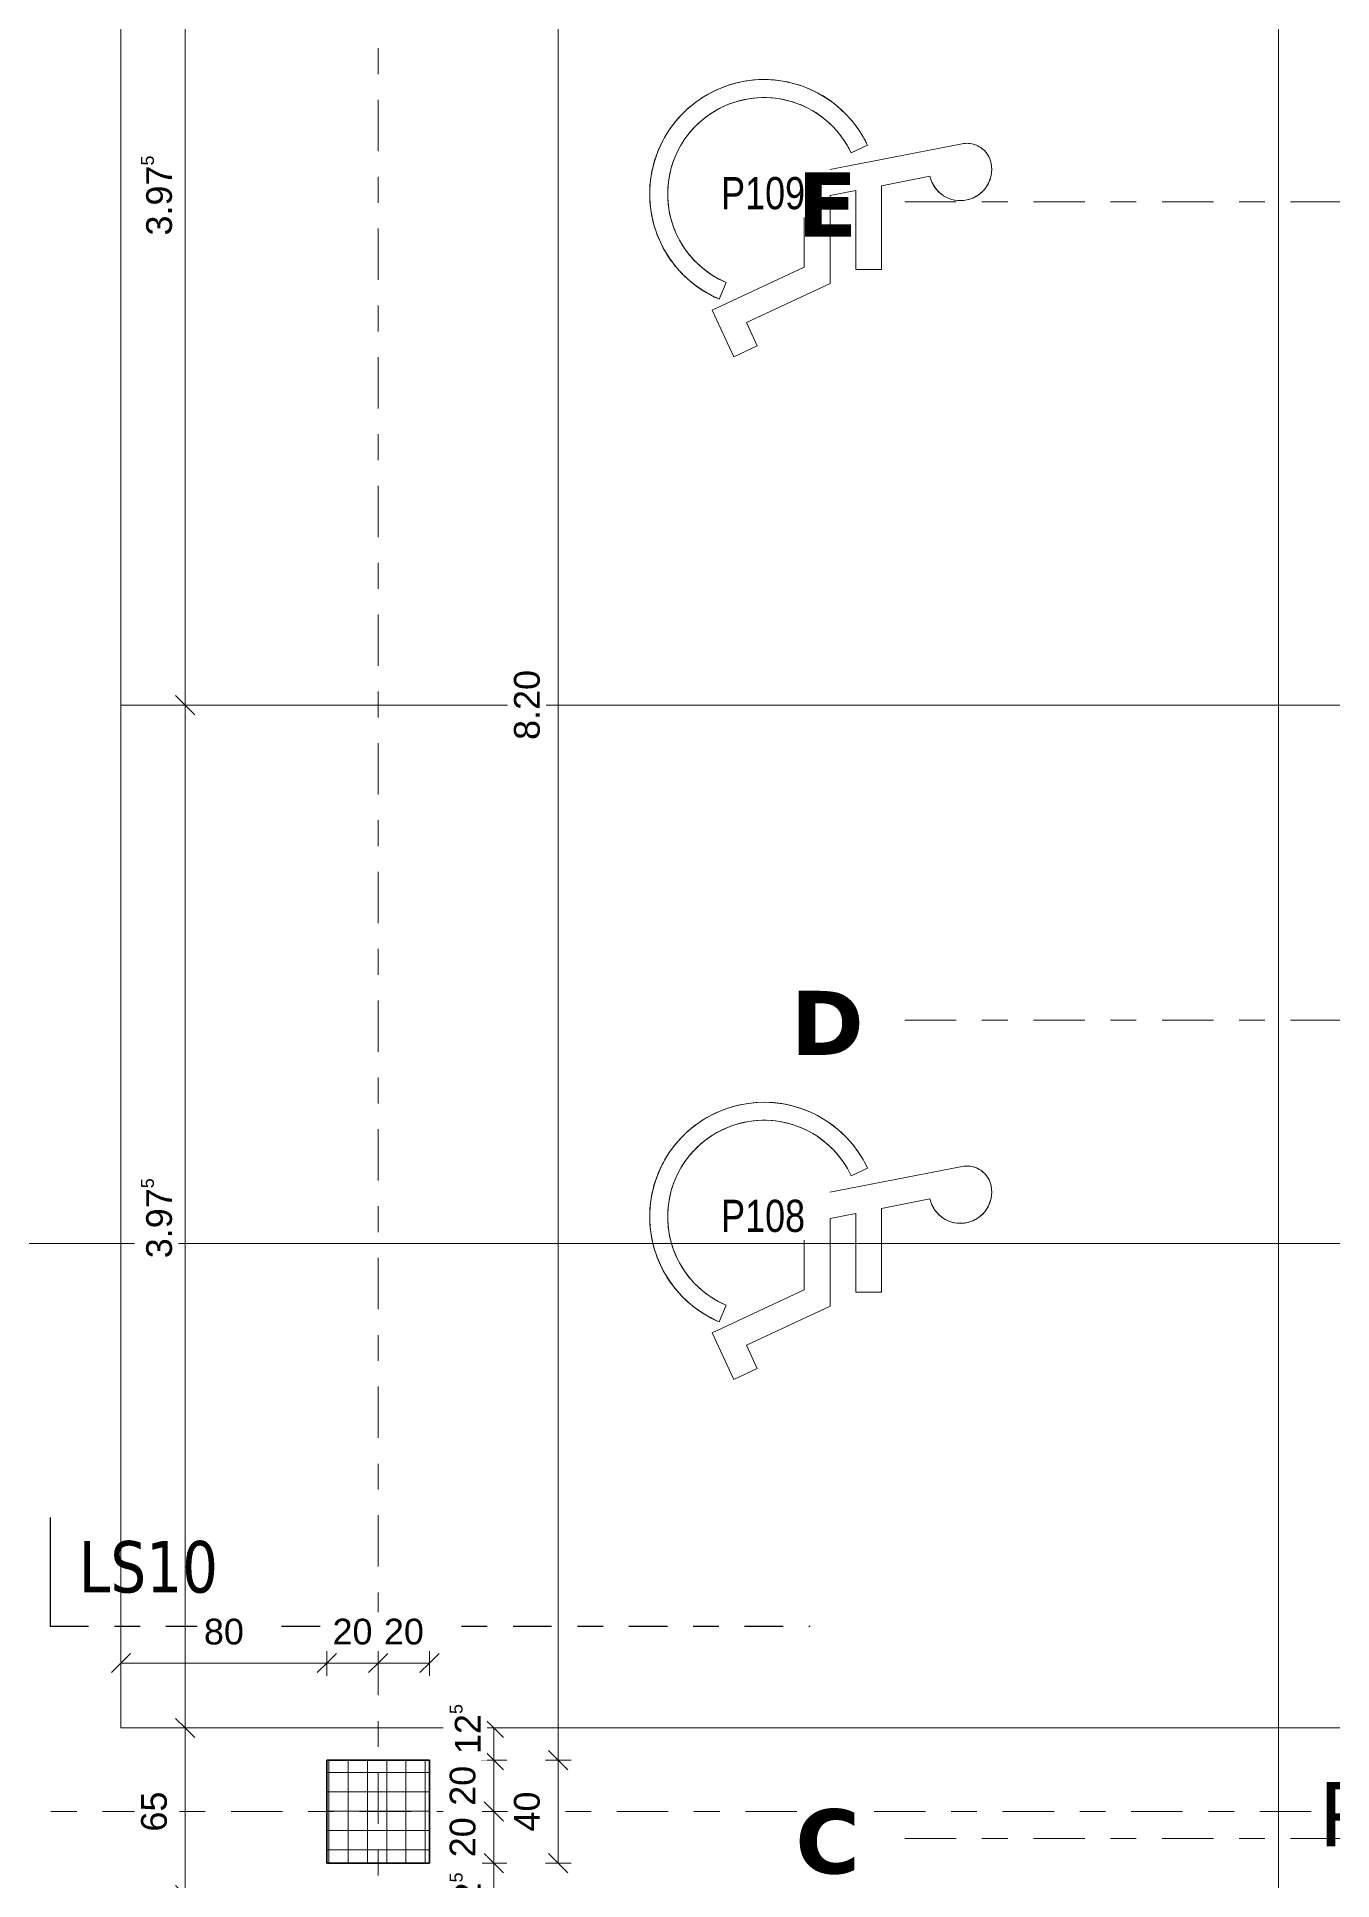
# Model space of a CAD drawing. Header units: metres. Extents: x -85.4 to -16.9, y -4 to 38.1.
# Drawn here: x -38.04 to -33, y 3.71 to 10.87 of the extents above; entities that cross this region are included whole.
import ezdxf

# ---------------------------------------------------------------- set-up
doc = ezdxf.new("R2010")
doc.units = ezdxf.units.M
for name, pattern in [('_Rasterlinie_', [0.375, 0.2, -0.05, 0.075, -0.05]), ('_Schnittlinie_', [0.3, 0.15, -0.05, 0.05, -0.05]), ('Strichpunkt - Weit', [0.5, 0.2, -0.15, 0, -0.15])]:
    doc.linetypes.add(name, pattern=pattern)
for name, color, linetype, lineweight in [('A-____-____-DIMS', 7, 'Continuous', 5), ('A-____-____-DIMS-50', 7, 'Continuous', 5), ('A-FLOR-____-OTLN', 7, 'Continuous', 9), ('C-PRKG-____-IDEN', 7, 'Continuous', 5), ('C-PRKG-____-OTLN', 7, 'Continuous', 9), ('S-COLS-____-MCUT', 7, 'Continuous', 35), ('S-COLS-____-OTLN', 7, 'Continuous', 9), ('S-GRID-____-OTLN', 7, 'Continuous', 5)]:
    doc.layers.add(name, color=color, linetype=linetype, lineweight=lineweight)
doc.layers.add('G-____-____-SYMB', color=7, linetype='Strichpunkt - Weit', lineweight=5, true_color=0x008080)
doc.layers.add('S-GRID-____-IDEN', color=7, linetype='Continuous', lineweight=9, true_color=0x5555aa)
doc.styles.add('Arial_2', font='arial.ttf', dxfattribs={"height": 0.1})
doc.styles.add('Arial_3', font='arial.ttf', dxfattribs={"width": 0.8, "height": 0.125})
doc.styles.add('Verdana', font='verdana.ttf', dxfattribs={"width": 0.8, "height": 0.2})
doc.styles.add('Verdana_B', font='verdana.ttf', dxfattribs={"height": 0.25})
doc.dimstyles.new('SUB_Rohbau_fein', dxfattribs={"dimscale": 0.3048, "dimtxt": 0.102026, "dimasz": 0.246063, "dimexe": 0.164042, "dimexo": 0.0625, "dimgap": 0.123031, "dimtad": 1, "dimrnd": 0.005, "dimzin": 0, "dimdsep": 46, "dimtxsty": 'Arial_2', "dimblk1": 'OBLIQUE', "dimblk2": 'OBLIQUE', "dimsah": 1, "dimcen": 0.09, "dimazin": 0, "dimtfac": 1, "dimtdec": 4, "dimtix": 1, "dimtmove": 0, "dimatfit": 3, "dimfxl": 0.164042, "dimfxlon": 1, "dimtvp": 1, "dimtfill": 1, "dimtolj": 1, "dimtzin": 0, "dimarcsym": 2})
doc.dimstyles.new('SUB_Rohbau_fein_2', dxfattribs={"dimscale": 0.3048, "dimtxt": 0.102026, "dimasz": 0.246063, "dimexe": 0.164042, "dimexo": 0.0625, "dimgap": 0.123031, "dimtad": 1, "dimdec": 1, "dimlfac": 100, "dimrnd": 0.5, "dimdsep": 46, "dimtxsty": 'Arial_2', "dimblk1": 'OBLIQUE', "dimblk2": 'OBLIQUE', "dimsah": 1, "dimcen": 0.09, "dimazin": 0, "dimtfac": 1, "dimtdec": 4, "dimtix": 1, "dimtmove": 0, "dimatfit": 3, "dimfxl": 0.164042, "dimfxlon": 1, "dimtvp": 1, "dimtfill": 1, "dimtolj": 1, "dimtzin": 0, "dimarcsym": 2})
doc.dimstyles.new('SUB_Rohbau_fein_3', dxfattribs={"dimscale": 0.3048, "dimtxt": 0.102026, "dimasz": 0.246063, "dimexe": 0.164042, "dimexo": 0.0625, "dimgap": 0.123031, "dimtad": 1, "dimdec": 1, "dimlfac": 100, "dimrnd": 0.5, "dimdsep": 46, "dimtxsty": 'Arial_2', "dimblk1": 'OBLIQUE', "dimblk2": 'OBLIQUE', "dimsah": 1, "dimcen": 0.09, "dimazin": 0, "dimtfac": 1, "dimtdec": 4, "dimtix": 1, "dimtmove": 2, "dimatfit": 3, "dimfxl": 0.164042, "dimfxlon": 1, "dimtvp": 1, "dimtfill": 1, "dimtolj": 1, "dimtzin": 0, "dimarcsym": 2})

# ---------------------------------------------------------------- blocks, each defined once
blk = doc.blocks.new('PP_Parkplatz - 3975 x 5000-21080458--01_UG_OK_FFB_AF_lo')
at = {"layer": 'C-PRKG-____-OTLN', "color": 253, "true_color": 0x999999}
for p, q in [((-32.708, 12.2498), (-37.708, 12.2498)), ((-37.708, 12.2498), (-37.708, 8.2756)), ((-37.708, 12.2497), (-37.708, 12.2498)), ((-37.708, 8.2756), (-37.708, 12.2497)), ((-32.708, 12.2497), (-37.708, 12.2497)), ((-37.708, 8.2756), (-37.708, 12.2497)), ((-37.708, 12.2497), (-32.708, 12.2497)), ((-32.708, 8.2756), (-32.708, 12.2497)), ((-32.708, 12.2497), (-32.708, 8.2756)), ((-34.4377, 10.4575), (-35.0512, 10.3383)), ((-35.0512, 10.3383), (-34.4377, 10.4575)), ((-34.869, 10.4218), (-34.8056, 10.4516)), ((-34.8056, 10.4515), (-34.869, 10.4218)), ((-34.869, 10.4218), (-34.869, 10.4218)), ((-34.8056, 10.4515), (-34.8056, 10.4516)), ((-35.0512, 10.3383), (-35.0512, 9.9784)), ((-35.0512, 9.9784), (-35.0512, 10.3383)), ((-35.0512, 10.3383), (-35.0512, 10.3383)), ((-34.7512, 10.2947), (-34.5627, 10.3314)), ((-34.5627, 10.3313), (-34.7512, 10.2947)), ((-34.5627, 10.3313), (-34.5627, 10.3314)), ((-34.3226, 10.3582), (-34.3226, 10.3582)), ((-35.6525, 10.2627), (-35.6525, 10.2627)), ((-34.9512, 10.2559), (-34.8512, 10.2753)), ((-34.8512, 10.2753), (-34.9512, 10.2559)), ((-34.9512, 9.9147), (-34.9512, 10.2559)), ((-34.9512, 10.2559), (-34.9512, 9.9147)), ((-34.9512, 10.2559), (-34.9512, 10.2559)), ((-34.8512, 10.2753), (-34.8512, 9.9687)), ((-34.8512, 9.9687), (-34.8512, 10.2753)), ((-34.8512, 10.2753), (-34.8512, 10.2753)), ((-34.7512, 9.9687), (-34.7512, 10.2947)), ((-34.7512, 10.2947), (-34.7512, 9.9687)), ((-34.7512, 10.2947), (-34.7512, 10.2947)), ((-35.0512, 9.9784), (-35.4092, 9.8115)), ((-35.4092, 9.8114), (-35.0512, 9.9783)), ((-35.0512, 9.9784), (-35.0512, 9.9783)), ((-34.8512, 9.9687), (-34.7512, 9.9687)), ((-34.7512, 9.9687), (-34.8512, 9.9687)), ((-34.8512, 9.9687), (-34.8512, 9.9687)), ((-34.7512, 9.9687), (-34.7512, 9.9687)), ((-35.3828, 9.854), (-35.3553, 9.9184)), ((-35.3553, 9.9184), (-35.3828, 9.854)), ((-35.3553, 9.9184), (-35.3553, 9.9184)), ((-35.2763, 9.7631), (-34.9512, 9.9147)), ((-34.9512, 9.9146), (-35.2763, 9.7631)), ((-34.9512, 9.9146), (-34.9512, 9.9147)), ((-35.3828, 9.854), (-35.3828, 9.854)), ((-35.4092, 9.8115), (-35.3247, 9.6302)), ((-35.4092, 9.8114), (-35.4092, 9.8115)), ((-35.3247, 9.6302), (-35.4092, 9.8114)), ((-35.234, 9.6725), (-35.2763, 9.7631)), ((-35.2763, 9.7631), (-35.234, 9.6725)), ((-35.2763, 9.7631), (-35.2763, 9.7631)), ((-35.3247, 9.6302), (-35.234, 9.6725)), ((-35.234, 9.6725), (-35.3247, 9.6302)), ((-35.234, 9.6725), (-35.234, 9.6725)), ((-35.3247, 9.6302), (-35.3247, 9.6302)), ((-32.708, 8.2756), (-37.708, 8.2756)), ((-37.708, 8.2756), (-32.708, 8.2756)), ((-32.708, 8.2756), (-37.708, 8.2756)), ((-37.708, 8.2756), (-37.708, 8.2756))]:
    blk.add_line(p, q, dxfattribs=at)
for centre, major_axis, start_param, end_param in [((-35.208, 10.2627), (0.4445, 0), 0.438952, 4.308344), ((-35.208, 10.2627), (0.4445, 0), 1.953062, 2.289531), ((-35.208, 10.2627), (0.4445, 0), 1.616593, 1.953062), ((-35.208, 10.2627), (0.4445, 0), 1.448358, 1.616593), ((-35.208, 10.2627), (0.4445, 0), 0.775421, 1.448358), ((-35.208, 10.2627), (0.3745, 0), 0.438952, 4.308344), ((-35.208, 10.2627), (0.3745, 0), 1.913006, 2.465701), ((-35.208, 10.2627), (0.3745, 0), 1.544492, 1.913006), ((-35.208, 10.2627), (0.3745, 0), 0.807465, 1.544492), ((-35.208, 10.2627), (0.4445, 0), 2.457765, 2.625944), ((-35.208, 10.2627), (0.4445, 0), 2.289531, 2.457702), ((-35.208, 10.2627), (0.3745, 0), 0.62328, 0.807465), ((-35.208, 10.2627), (0.4445, 0), 0.607246, 0.775421), ((-35.208, 10.2627), (0.4445, 0), 2.625999, 2.794184), ((-35.208, 10.2627), (0.3745, 0), 2.465776, 2.649968), ((-35.208, 10.2627), (0.3745, 0), 0.439015, 0.623209), ((-35.208, 10.2627), (0.4445, 0), 0.439005, 0.607186), ((-34.4193, 10.3631), (0.0962, 0), 0.191986, 1.762783), ((-34.4193, 10.3631), (0.0962, 0), 1.500983, 1.762783), ((-34.4193, 10.3631), (0.0962, 0), 0.977384, 1.500983), ((-35.208, 10.2627), (0.4445, 0), 2.794234, 2.962421), ((-35.208, 10.2627), (0.3745, 0), 2.650033, 2.834231), ((-34.4193, 10.3631), (0.0962, 0), 0.715585, 0.977384), ((-34.4193, 10.3631), (0.0962, 0), 0.454039, 0.715585), ((-34.4193, 10.3631), (0.0962, 0), 0.192209, 0.453786), ((-35.208, 10.2627), (0.4445, 0), 2.962468, 3.130657), ((-35.208, 10.2627), (0.3745, 0), 2.83429, 3.018491), ((-34.4442, 10.3582), (0.1216, 0), 3.36464, 6.475172), ((-34.4442, 10.3582), (0.1216, 0), 3.36464, 3.623673), ((-34.4442, 10.3582), (0.1216, 0), 5.697725, 5.95675), ((-34.4442, 10.3582), (0.1216, 0), 5.95692, 6.215961), ((-34.4442, 10.3582), (0.1216, 0), 6.215961, 6.475172), ((-35.208, 10.2627), (0.4445, 0), 3.130703, 3.298937), ((-35.208, 10.2627), (0.3745, 0), 3.018546, 3.141593), ((-35.208, 10.2627), (0.3745, 0), 3.141593, 3.202749), ((-34.4442, 10.3582), (0.1216, 0), 3.623851, 3.882858), ((-34.4442, 10.3582), (0.1216, 0), 3.883062, 4.142273), ((-34.4442, 10.3582), (0.1216, 0), 4.142273, 4.919906), ((-34.4442, 10.3582), (0.1216, 0), 4.919906, 5.438328), ((-34.4442, 10.3582), (0.1216, 0), 5.438549, 5.697539), ((-35.208, 10.2627), (0.4445, 0), 3.298937, 3.467125), ((-35.208, 10.2627), (0.3745, 0), 3.202803, 3.387005), ((-35.208, 10.2627), (0.3745, 0), 3.38706, 3.571259), ((-35.208, 10.2627), (0.4445, 0), 3.467172, 3.635356), ((-35.208, 10.2627), (0.3745, 0), 3.571317, 3.755511), ((-35.208, 10.2627), (0.4445, 0), 3.635406, 3.803586), ((-35.208, 10.2627), (0.3745, 0), 3.755573, 3.939759), ((-35.208, 10.2627), (0.4445, 0), 3.80364, 3.971813), ((-35.208, 10.2627), (0.3745, 0), 3.93983, 4.308344), ((-35.208, 10.2627), (0.4445, 0), 3.971875, 4.308344)]:
    blk.add_ellipse(centre, major_axis=major_axis, ratio=0.999794, start_param=start_param, end_param=end_param, dxfattribs=at)
blk = doc.blocks.new('PP_Parkplatz - 3975 x 5000-V23--01_UG_OK_FFB_AF_lo')
at = {"layer": 'C-PRKG-____-OTLN', "color": 253, "true_color": 0x999999}
for p, q in [((-37.708, 6.1841), (-37.708, 8.2756)), ((-32.708, 8.2756), (-37.708, 8.2756)), ((-32.708, 8.2756), (-37.708, 8.2756)), ((-37.708, 8.2756), (-37.708, 4.3014)), ((-37.708, 6.1841), (-37.708, 8.2756)), ((-37.708, 8.2756), (-32.708, 8.2756)), ((-37.708, 8.2756), (-37.708, 8.2756)), ((-32.708, 6.1841), (-32.708, 8.2756)), ((-32.708, 8.2756), (-32.708, 6.1841)), ((-34.4377, 6.4833), (-35.0512, 6.3641)), ((-35.0512, 6.3641), (-34.4377, 6.4833)), ((-34.869, 6.4476), (-34.8056, 6.4774)), ((-34.8056, 6.4774), (-34.869, 6.4476)), ((-34.869, 6.4476), (-34.869, 6.4476)), ((-34.8056, 6.4774), (-34.8056, 6.4774)), ((-34.3226, 6.384), (-34.3226, 6.3841)), ((-35.0512, 6.3641), (-35.0512, 6.0042)), ((-35.0512, 6.1841), (-35.0512, 6.3641)), ((-35.0512, 6.3641), (-35.0512, 6.3641)), ((-34.7512, 6.3206), (-34.5627, 6.3572)), ((-34.5627, 6.3572), (-34.7512, 6.3205)), ((-34.7512, 5.9945), (-34.7512, 6.3206)), ((-34.7512, 6.3205), (-34.7512, 6.3206)), ((-34.7512, 6.3205), (-34.7512, 6.1841)), ((-34.5627, 6.3572), (-34.5627, 6.3572)), ((-35.6525, 6.2885), (-35.6525, 6.2885)), ((-34.9512, 6.2817), (-34.8512, 6.3011)), ((-34.8512, 6.3011), (-34.9512, 6.2817)), ((-34.9512, 5.9405), (-34.9512, 6.2817)), ((-34.9512, 6.2817), (-34.9512, 6.1841)), ((-34.9512, 6.2817), (-34.9512, 6.2817)), ((-34.8512, 6.3011), (-34.8512, 5.9945)), ((-34.8512, 6.1841), (-34.8512, 6.3011)), ((-34.8512, 6.3011), (-34.8512, 6.3011)), ((-37.708, 4.3014), (-37.708, 6.1832)), ((-37.708, 4.3014), (-37.708, 6.1832)), ((-35.0512, 6.0042), (-35.0512, 6.1832)), ((-34.9512, 6.1832), (-34.9512, 5.9405)), ((-34.8512, 5.9945), (-34.8512, 6.1832)), ((-34.7512, 6.1832), (-34.7512, 5.9945)), ((-32.708, 4.3014), (-32.708, 6.1832)), ((-32.708, 6.1832), (-32.708, 4.3014)), ((-35.0512, 6.0042), (-35.4092, 5.8373)), ((-35.4092, 5.8373), (-35.0512, 6.0042)), ((-35.0512, 6.0042), (-35.0512, 6.0042)), ((-34.8512, 5.9945), (-34.7512, 5.9945)), ((-34.7512, 5.9945), (-34.8512, 5.9945)), ((-34.8512, 5.9945), (-34.8512, 5.9945)), ((-34.7512, 5.9945), (-34.7512, 5.9945)), ((-35.3828, 5.8798), (-35.3553, 5.9442)), ((-35.3553, 5.9442), (-35.3828, 5.8798)), ((-35.3828, 5.8798), (-35.3828, 5.8798)), ((-35.3553, 5.9442), (-35.3553, 5.9442)), ((-35.2763, 5.7889), (-34.9512, 5.9405)), ((-34.9512, 5.9405), (-35.2763, 5.7889)), ((-34.9512, 5.9405), (-34.9512, 5.9405)), ((-35.4092, 5.8373), (-35.3247, 5.6561)), ((-35.3247, 5.6561), (-35.4092, 5.8373)), ((-35.4092, 5.8373), (-35.4092, 5.8373)), ((-35.234, 5.6983), (-35.2763, 5.7889)), ((-35.2763, 5.7889), (-35.234, 5.6983)), ((-35.2763, 5.7889), (-35.2763, 5.7889)), ((-35.3247, 5.6561), (-35.234, 5.6983)), ((-35.234, 5.6983), (-35.3247, 5.656)), ((-35.234, 5.6983), (-35.234, 5.6983)), ((-35.3247, 5.656), (-35.3247, 5.6561)), ((-32.708, 4.3014), (-37.708, 4.3014)), ((-37.708, 4.3014), (-32.708, 4.3014)), ((-32.708, 4.3014), (-37.708, 4.3014)), ((-37.708, 4.3014), (-37.708, 4.3014))]:
    blk.add_line(p, q, dxfattribs=at)
for centre, major_axis, start_param, end_param in [((-35.208, 6.2885), (0.4445, 0), 0.438952, 4.308344), ((-35.208, 6.2885), (0.4445, 0), 0.607246, 1.784827), ((-35.208, 6.2885), (0.3745, 0), 0.438952, 4.308344), ((-35.208, 6.2885), (0.4445, 0), 1.784827, 2.289531), ((-35.208, 6.2885), (0.3745, 0), 0.991722, 1.728749), ((-35.208, 6.2885), (0.4445, 0), 2.289531, 2.457702), ((-35.208, 6.2885), (0.3745, 0), 2.097263, 2.281519), ((-35.208, 6.2885), (0.3745, 0), 1.728749, 2.097263), ((-35.208, 6.2885), (0.3745, 0), 0.62328, 0.991722), ((-35.208, 6.2885), (0.4445, 0), 2.457765, 2.625944), ((-35.208, 6.2885), (0.3745, 0), 2.465776, 2.649968), ((-35.208, 6.2885), (0.3745, 0), 2.281519, 2.465701), ((-35.208, 6.2885), (0.4445, 0), 0.439005, 0.607186), ((-35.208, 6.2885), (0.4445, 0), 2.625999, 2.794184), ((-35.208, 6.2885), (0.3745, 0), 2.650033, 2.834231), ((-35.208, 6.2885), (0.3745, 0), 0.439015, 0.623209), ((-34.4193, 6.3889), (0.0962, 0), 0.191986, 1.762783), ((-34.4193, 6.3889), (0.0962, 0), 1.500983, 1.762783), ((-34.4193, 6.3889), (0.0962, 0), 0.977384, 1.500983), ((-34.4193, 6.3889), (0.0962, 0), 0.454039, 0.977384), ((-35.208, 6.2885), (0.4445, 0), 2.794234, 2.962421), ((-35.208, 6.2885), (0.3745, 0), 2.83429, 3.018491), ((-34.4442, 6.3841), (0.1216, 0), 3.36464, 6.475172), ((-34.4193, 6.3889), (0.0962, 0), 0.192209, 0.453786), ((-34.4442, 6.384), (0.1216, 0), 5.95692, 6.215961), ((-34.4442, 6.384), (0.1216, 0), 6.215961, 6.475172), ((-35.208, 6.2885), (0.4445, 0), 2.962468, 3.130657), ((-35.208, 6.2885), (0.3745, 0), 3.018546, 3.141593), ((-34.4442, 6.384), (0.1216, 0), 3.36464, 3.623673), ((-34.4442, 6.384), (0.1216, 0), 3.623851, 3.882858), ((-34.4442, 6.384), (0.1216, 0), 5.438549, 5.697539), ((-34.4442, 6.384), (0.1216, 0), 5.697725, 5.95675), ((-35.208, 6.2885), (0.4445, 0), 3.130703, 3.298937), ((-35.208, 6.2885), (0.3745, 0), 3.141593, 3.202749), ((-35.208, 6.2885), (0.3745, 0), 3.202803, 3.387005), ((-34.4442, 6.384), (0.1216, 0), 3.883062, 4.401484), ((-34.4442, 6.384), (0.1216, 0), 4.401484, 4.919906), ((-34.4442, 6.384), (0.1216, 0), 4.919906, 5.179117), ((-34.4442, 6.384), (0.1216, 0), 5.179117, 5.438328), ((-35.208, 6.2885), (0.4445, 0), 3.298937, 3.379614), ((-35.208, 6.2885), (0.4445, 0), 3.381657, 3.467125), ((-35.208, 6.2885), (0.3745, 0), 3.38706, 3.425099), ((-35.208, 6.2885), (0.3745, 0), 3.427595, 3.571259), ((-35.208, 6.2885), (0.4445, 0), 3.467172, 3.635356), ((-35.208, 6.2885), (0.3745, 0), 3.571317, 3.755511), ((-35.208, 6.2885), (0.4445, 0), 3.635406, 3.803586), ((-35.208, 6.2885), (0.3745, 0), 3.755573, 3.939759), ((-35.208, 6.2885), (0.3745, 0), 3.93983, 4.124087), ((-35.208, 6.2885), (0.4445, 0), 3.80364, 3.971813), ((-35.208, 6.2885), (0.4445, 0), 3.971875, 4.308344), ((-35.208, 6.2885), (0.3745, 0), 4.124087, 4.308344)]:
    blk.add_ellipse(centre, major_axis=major_axis, ratio=0.999794, start_param=start_param, end_param=end_param, dxfattribs=at)
blk = doc.blocks.new('DIMBLOCK162--01_UG_OK_FFB_AF_lo')
at = {"layer": 'A-____-____-DIMS-50'}
for p, q in [((-33.2073, 29.8016), (-33.2573, 29.8016)), ((-33.2073, 29.8016), (-33.2448, 29.8391)), ((-33.2073, -2.3534), (-33.2073, 29.8016)), ((-33.2073, 29.8016), (-33.1698, 29.7641)), ((-33.2073, 29.8016), (-33.1573, 29.8016)), ((-33.2073, -2.3534), (-33.2573, -2.3534)), ((-33.2073, -2.3534), (-33.2448, -2.3159)), ((-33.2073, -2.3534), (-33.1698, -2.3909)), ((-33.2073, -2.3534), (-33.1573, -2.3534))]:
    blk.add_line(p, q, dxfattribs=at)
at = {"layer": 'A-____-____-DIMS-50', "color": 0, "insert": (-33.3793, 13.5236), "char_height": 0.1, "width": 0.481134, "attachment_point": 1, "rotation": 90, "line_spacing_factor": 0.941778, "style": 'Arial_2', "bg_fill": 3, "box_fill_scale": 1.25, "bg_fill_color": 256, "bg_fill_true_color": 13158600, "bg_fill_transparency": 0}
blk.add_mtext('32.15\\A2\\H0.5x;\\S5^  ;\\H2x;', dxfattribs=at)
blk = doc.blocks.new('_Oblique')
at = {"color": 0, "linetype": 'ByBlock', "lineweight": -2}
blk.add_line((-0.5, -0.5), (0.5, 0.5), dxfattribs=at)
blk = doc.blocks.new('DIMBLOCK258--01_UG_OK_FFB_AF_lo')
at = {"layer": 'A-____-____-DIMS-50'}
for p, q in [((-36.008, 4.1766), (-36.058, 4.1766)), ((-36.008, 4.1766), (-36.0455, 4.2141)), ((-36.008, 3.7766), (-36.008, 4.1766)), ((-36.008, 4.1766), (-35.9705, 4.1391)), ((-36.008, 4.1766), (-35.958, 4.1766)), ((-36.008, 3.7766), (-36.0455, 3.8141)), ((-36.008, 3.7766), (-36.058, 3.7766)), ((-36.008, 3.7766), (-35.9705, 3.7391)), ((-36.008, 3.7766), (-35.958, 3.7766))]:
    blk.add_line(p, q, dxfattribs=at)
at = {"layer": 'A-____-____-DIMS-50', "color": 0, "insert": (-36.18, 3.899), "char_height": 0.1, "width": 0.186088, "attachment_point": 1, "rotation": 90, "line_spacing_factor": 0.941778, "style": 'Arial_2', "bg_fill": 3, "box_fill_scale": 1.25, "bg_fill_color": 256, "bg_fill_true_color": 13158600, "bg_fill_transparency": 0}
blk.add_mtext('40', dxfattribs=at)
blk = doc.blocks.new('DIMBLOCK259--01_UG_OK_FFB_AF_lo')
at = {"layer": 'A-____-____-DIMS-50'}
for p, q in [((-36.008, 12.3766), (-36.0455, 12.4141)), ((-36.008, 12.3766), (-36.058, 12.3766)), ((-36.008, 4.1766), (-36.008, 12.3766)), ((-36.008, 12.3766), (-35.9705, 12.3391)), ((-36.008, 12.3766), (-35.958, 12.3766)), ((-36.008, 4.1766), (-36.058, 4.1766)), ((-36.008, 4.1766), (-36.0455, 4.2141)), ((-36.008, 4.1766), (-35.9705, 4.1391)), ((-36.008, 4.1766), (-35.958, 4.1766))]:
    blk.add_line(p, q, dxfattribs=at)
at = {"layer": 'A-____-____-DIMS-50', "color": 0, "insert": (-36.18, 8.1409), "char_height": 0.1, "width": 0.325653, "attachment_point": 1, "rotation": 90, "line_spacing_factor": 0.941778, "style": 'Arial_2', "bg_fill": 3, "box_fill_scale": 1.25, "bg_fill_color": 256, "bg_fill_true_color": 13158600, "bg_fill_transparency": 0}
blk.add_mtext('8.20', dxfattribs=at)
blk = doc.blocks.new('DIMBLOCK333--01_UG_OK_FFB_AF_lo')
at = {"layer": 'A-____-____-DIMS-50'}
for p, q in [((-37.458, 12.2497), (-37.508, 12.2497)), ((-37.458, 12.2497), (-37.4955, 12.2872)), ((-37.458, 12.2497), (-37.458, 8.2756)), ((-37.458, 12.2497), (-37.4205, 12.2122)), ((-37.458, 12.2497), (-37.408, 12.2497)), ((-37.458, 8.2756), (-37.4955, 8.3131)), ((-37.458, 8.2756), (-37.508, 8.2756)), ((-37.458, 8.2756), (-37.4205, 8.2381)), ((-37.458, 8.2756), (-37.408, 8.2756))]:
    blk.add_line(p, q, dxfattribs=at)
at = {"layer": 'A-____-____-DIMS-50', "color": 0, "insert": (-37.63, 10.101), "char_height": 0.1, "width": 0.388091, "attachment_point": 1, "rotation": 90, "line_spacing_factor": 0.941778, "style": 'Arial_2', "bg_fill": 3, "box_fill_scale": 1.25, "bg_fill_color": 256, "bg_fill_true_color": 13158600, "bg_fill_transparency": 0}
blk.add_mtext('3.97\\A2\\H0.5x;\\S5^  ;\\H2x;', dxfattribs=at)
blk = doc.blocks.new('DIMBLOCK334--01_UG_OK_FFB_AF_lo')
at = {"layer": 'A-____-____-DIMS-50'}
for p, q in [((-37.458, 8.2756), (-37.4955, 8.3131)), ((-37.458, 8.2756), (-37.508, 8.2756)), ((-37.458, 8.2756), (-37.458, 4.3014)), ((-37.458, 8.2756), (-37.4205, 8.2381)), ((-37.458, 8.2756), (-37.408, 8.2756)), ((-37.458, 4.3014), (-37.508, 4.3014)), ((-37.458, 4.3014), (-37.4955, 4.3389)), ((-37.458, 4.3014), (-37.4205, 4.2639)), ((-37.458, 4.3014), (-37.408, 4.3014))]:
    blk.add_line(p, q, dxfattribs=at)
at = {"layer": 'A-____-____-DIMS-50', "color": 0, "insert": (-37.63, 6.1268), "char_height": 0.1, "width": 0.388091, "attachment_point": 1, "rotation": 90, "line_spacing_factor": 0.941778, "style": 'Arial_2', "bg_fill": 3, "box_fill_scale": 1.25, "bg_fill_color": 256, "bg_fill_true_color": 13158600, "bg_fill_transparency": 0}
blk.add_mtext('3.97\\A2\\H0.5x;\\S5^  ;\\H2x;', dxfattribs=at)
blk = doc.blocks.new('DIMBLOCK335--01_UG_OK_FFB_AF_lo')
at = {"layer": 'A-____-____-DIMS-50'}
for p, q in [((-37.458, 4.3014), (-37.508, 4.3014)), ((-37.458, 4.3014), (-37.4955, 4.3389)), ((-37.458, 4.3014), (-37.458, 3.6516)), ((-37.458, 4.3014), (-37.4205, 4.2639)), ((-37.458, 4.3014), (-37.408, 4.3014)), ((-37.458, 3.6516), (-37.4955, 3.6891)), ((-37.458, 3.6516), (-37.508, 3.6516)), ((-37.458, 3.6516), (-37.4205, 3.6141)), ((-37.458, 3.6516), (-37.408, 3.6516))]:
    blk.add_line(p, q, dxfattribs=at)
at = {"layer": 'A-____-____-DIMS-50', "color": 0, "insert": (-37.63, 3.8989), "char_height": 0.1, "width": 0.186088, "attachment_point": 1, "rotation": 90, "line_spacing_factor": 0.941778, "style": 'Arial_2', "bg_fill": 3, "box_fill_scale": 1.25, "bg_fill_color": 256, "bg_fill_true_color": 13158600, "bg_fill_transparency": 0}
blk.add_mtext('65', dxfattribs=at)
blk = doc.blocks.new('Schnitt - Name _Anfang-23756349--01_UG_OK_FFB_AF_lo')
at = {"layer": 'G-____-____-SYMB', "color": 1, "linetype": 'Continuous', "lineweight": 30, "true_color": 0xff0000}
blk.add_line((0, 0.00843), (0, 0), dxfattribs=at)
blk = doc.blocks.new('DIMBLOCK528--01_UG_OK_FFB_AF_lo')
at = {"layer": 'A-____-____-DIMS-50'}
for p, q in [((-37.708, 4.5539), (-37.708, 4.6039)), ((-37.708, 4.5539), (-37.6705, 4.5914)), ((-36.908, 4.5539), (-36.908, 4.6039)), ((-36.908, 4.5539), (-36.8705, 4.5914)), ((-37.708, 4.5539), (-37.7455, 4.5164)), ((-37.708, 4.5539), (-36.908, 4.5539)), ((-37.708, 4.5539), (-37.708, 4.5039)), ((-36.908, 4.5539), (-36.9455, 4.5164)), ((-36.908, 4.5539), (-36.908, 4.5039))]:
    blk.add_line(p, q, dxfattribs=at)
at = {"layer": 'A-____-____-DIMS-50', "color": 0, "insert": (-37.3856, 4.726), "char_height": 0.1, "width": 0.186088, "attachment_point": 1, "line_spacing_factor": 0.941778, "style": 'Arial_2', "bg_fill": 3, "box_fill_scale": 1.25, "bg_fill_color": 256, "bg_fill_true_color": 13158600, "bg_fill_transparency": 0}
blk.add_mtext('80', dxfattribs=at)
blk = doc.blocks.new('DIMBLOCK529--01_UG_OK_FFB_AF_lo')
at = {"layer": 'A-____-____-DIMS-50'}
for p, q in [((-36.908, 4.5539), (-36.908, 4.6039)), ((-36.908, 4.5539), (-36.8705, 4.5914)), ((-36.708, 4.5539), (-36.708, 4.6039)), ((-36.708, 4.5539), (-36.6705, 4.5914)), ((-36.908, 4.5539), (-36.9455, 4.5164)), ((-36.908, 4.5539), (-36.708, 4.5539)), ((-36.908, 4.5539), (-36.908, 4.5039)), ((-36.708, 4.5539), (-36.7455, 4.5164)), ((-36.708, 4.5539), (-36.708, 4.5039))]:
    blk.add_line(p, q, dxfattribs=at)
at = {"layer": 'A-____-____-DIMS-50', "color": 0, "insert": (-36.8856, 4.726), "char_height": 0.1, "width": 0.186088, "attachment_point": 1, "line_spacing_factor": 0.941778, "style": 'Arial_2', "bg_fill": 3, "box_fill_scale": 1.25, "bg_fill_color": 256, "bg_fill_true_color": 13158600, "bg_fill_transparency": 0}
blk.add_mtext('20', dxfattribs=at)
blk = doc.blocks.new('DIMBLOCK530--01_UG_OK_FFB_AF_lo')
at = {"layer": 'A-____-____-DIMS-50'}
for p, q in [((-36.708, 4.5539), (-36.708, 4.6039)), ((-36.708, 4.5539), (-36.6705, 4.5914)), ((-36.508, 4.5539), (-36.508, 4.6039)), ((-36.508, 4.5539), (-36.4705, 4.5914)), ((-36.708, 4.5539), (-36.7455, 4.5164)), ((-36.708, 4.5539), (-36.508, 4.5539)), ((-36.708, 4.5539), (-36.708, 4.5039)), ((-36.508, 4.5539), (-36.5455, 4.5164)), ((-36.508, 4.5539), (-36.508, 4.5039))]:
    blk.add_line(p, q, dxfattribs=at)
at = {"layer": 'A-____-____-DIMS-50', "color": 0, "insert": (-36.6856, 4.726), "char_height": 0.1, "width": 0.186088, "attachment_point": 1, "line_spacing_factor": 0.941778, "style": 'Arial_2', "bg_fill": 3, "box_fill_scale": 1.25, "bg_fill_color": 256, "bg_fill_true_color": 13158600, "bg_fill_transparency": 0}
blk.add_mtext('20', dxfattribs=at)
blk = doc.blocks.new('DIMBLOCK531--01_UG_OK_FFB_AF_lo')
at = {"layer": 'A-____-____-DIMS-50'}
for p, q in [((-36.258, 3.7766), (-36.2955, 3.8141)), ((-36.258, 3.7766), (-36.308, 3.7766)), ((-36.258, 3.6516), (-36.258, 3.7766)), ((-36.258, 3.7766), (-36.2205, 3.7391)), ((-36.258, 3.7766), (-36.208, 3.7766)), ((-36.258, 3.6516), (-36.2955, 3.6891)), ((-36.258, 3.6516), (-36.308, 3.6516)), ((-36.258, 3.6516), (-36.2205, 3.6141)), ((-36.258, 3.6516), (-36.208, 3.6516))]:
    blk.add_line(p, q, dxfattribs=at)
at = {"layer": 'A-____-____-DIMS-50', "color": 0, "insert": (-36.43, 3.5457), "char_height": 0.1, "width": 0.248525, "attachment_point": 1, "rotation": 90, "line_spacing_factor": 0.941778, "style": 'Arial_2', "bg_fill": 3, "box_fill_scale": 1.25, "bg_fill_color": 256, "bg_fill_true_color": 13158600, "bg_fill_transparency": 0}
blk.add_mtext('12\\A2\\H0.5x;\\S5^  ;\\H2x;', dxfattribs=at)
blk = doc.blocks.new('DIMBLOCK532--01_UG_OK_FFB_AF_lo')
at = {"layer": 'A-____-____-DIMS-50'}
for p, q in [((-36.258, 3.9766), (-36.2955, 4.0141)), ((-36.258, 3.9766), (-36.308, 3.9766)), ((-36.258, 3.7766), (-36.258, 3.9766)), ((-36.258, 3.9766), (-36.2205, 3.9391)), ((-36.258, 3.9766), (-36.208, 3.9766)), ((-36.258, 3.7766), (-36.2955, 3.8141)), ((-36.258, 3.7766), (-36.308, 3.7766)), ((-36.258, 3.7766), (-36.2205, 3.7391)), ((-36.258, 3.7766), (-36.208, 3.7766))]:
    blk.add_line(p, q, dxfattribs=at)
at = {"layer": 'A-____-____-DIMS-50', "color": 0, "insert": (-36.43, 3.799), "char_height": 0.1, "width": 0.186088, "attachment_point": 1, "rotation": 90, "line_spacing_factor": 0.941778, "style": 'Arial_2', "bg_fill": 3, "box_fill_scale": 1.25, "bg_fill_color": 256, "bg_fill_true_color": 13158600, "bg_fill_transparency": 0}
blk.add_mtext('20', dxfattribs=at)
blk = doc.blocks.new('DIMBLOCK533--01_UG_OK_FFB_AF_lo')
at = {"layer": 'A-____-____-DIMS-50'}
for p, q in [((-36.258, 4.1766), (-36.308, 4.1766)), ((-36.258, 4.1766), (-36.2955, 4.2141)), ((-36.258, 3.9766), (-36.258, 4.1766)), ((-36.258, 4.1766), (-36.2205, 4.1391)), ((-36.258, 4.1766), (-36.208, 4.1766)), ((-36.258, 3.9766), (-36.2955, 4.0141)), ((-36.258, 3.9766), (-36.308, 3.9766)), ((-36.258, 3.9766), (-36.2205, 3.9391)), ((-36.258, 3.9766), (-36.208, 3.9766))]:
    blk.add_line(p, q, dxfattribs=at)
at = {"layer": 'A-____-____-DIMS-50', "color": 0, "insert": (-36.43, 3.999), "char_height": 0.1, "width": 0.186088, "attachment_point": 1, "rotation": 90, "line_spacing_factor": 0.941778, "style": 'Arial_2', "bg_fill": 3, "box_fill_scale": 1.25, "bg_fill_color": 256, "bg_fill_true_color": 13158600, "bg_fill_transparency": 0}
blk.add_mtext('20', dxfattribs=at)
blk = doc.blocks.new('DIMBLOCK534--01_UG_OK_FFB_AF_lo')
at = {"layer": 'A-____-____-DIMS-50'}
for p, q in [((-36.258, 4.3014), (-36.308, 4.3014)), ((-36.258, 4.3014), (-36.2955, 4.3389)), ((-36.258, 4.1766), (-36.258, 4.3014)), ((-36.258, 4.3014), (-36.2205, 4.2639)), ((-36.258, 4.3014), (-36.208, 4.3014)), ((-36.258, 4.1766), (-36.308, 4.1766)), ((-36.258, 4.1766), (-36.2955, 4.2141)), ((-36.258, 4.1766), (-36.2205, 4.1391)), ((-36.258, 4.1766), (-36.208, 4.1766))]:
    blk.add_line(p, q, dxfattribs=at)
at = {"layer": 'A-____-____-DIMS-50', "color": 0, "insert": (-36.43, 4.2002), "char_height": 0.1, "width": 0.248525, "attachment_point": 1, "rotation": 90, "line_spacing_factor": 0.941778, "style": 'Arial_2', "bg_fill": 3, "box_fill_scale": 1.25, "bg_fill_color": 256, "bg_fill_true_color": 13158600, "bg_fill_transparency": 0}
blk.add_mtext('12\\A2\\H0.5x;\\S5^  ;\\H2x;', dxfattribs=at)

msp = doc.modelspace()

# ---------------------------------------------------------------- hatches: boundary and pattern name
at = {"layer": 'S-COLS-____-OTLN'}
h = msp.add_hatch(dxfattribs=at)
h.set_pattern_fill('FP_2', color=256, style=0, pattern_type=2)
h.set_pattern_definition([(0, (-1.5, -0.67223), (0, 0.075), []), (90, (-1.5, -0.67223), (-0.075, 5e-18), [])])
h.paths.add_polyline_path([(-36.908, 3.7766), (-36.508, 3.7766), (-36.508, 4.1766), (-36.908, 4.1766)])

# ---------------------------------------------------------------- linework, layer by layer
at = {"layer": 'A-FLOR-____-OTLN'}
msp.add_line((-32.708, 6.1841), (-67.708, 6.1841), dxfattribs=at)
at = {"layer": 'S-COLS-____-MCUT'}
for p, q in [((-36.508, 4.1766), (-36.908, 4.1766)), ((-36.908, 4.1766), (-36.908, 3.7766)), ((-36.508, 3.7766), (-36.508, 4.1766)), ((-36.908, 3.7766), (-36.508, 3.7766))]:
    msp.add_line(p, q, dxfattribs=at)
at = {"layer": 'S-GRID-____-OTLN', "color": 8, "linetype": '_Rasterlinie_', "true_color": 0x808080}
for p, q in [((-36.708, -3.5715), (-36.708, 33.6425)), ((-34.6604, 10.2316), (-17.3994, 10.2316)), ((-34.6604, 7.0516), (-17.3994, 7.0516)), ((-80.7802, 3.9766), (-33.0021, 3.9766)), ((-34.6604, 3.8716), (-17.3994, 3.8716))]:
    msp.add_line(p, q, dxfattribs=at)

# ---------------------------------------------------------------- block references
at = {"layer": 'C-PRKG-____-OTLN', "color": 253, "true_color": 0x999999}
for name in ['PP_Parkplatz - 3975 x 5000-21080458--01_UG_OK_FFB_AF_lo', 'PP_Parkplatz - 3975 x 5000-V23--01_UG_OK_FFB_AF_lo']:
    msp.add_blockref(name, (0, 0), dxfattribs=at)
at = {"layer": 'G-____-____-SYMB', "color": 1, "linetype": 'Continuous', "lineweight": 30, "true_color": 0xff0000, "xscale": 49.99999999999998, "yscale": 49.99999999999998, "zscale": 49.99999999999998}
msp.add_blockref('Schnitt - Name _Anfang-23756349--01_UG_OK_FFB_AF_lo', (-37.9837, 4.6974), dxfattribs=at)

# ---------------------------------------------------------------- texts
at = {"layer": 'S-GRID-____-IDEN', "color": 8, "lineweight": 5, "true_color": 0x808080, "char_height": 0.25, "attachment_point": 1, "style": 'Verdana_B'}
for s, insert, width in [('\\fVerdana|b1|i0|c0|p34|;E', (-35.0794, 10.3461), 0.284599), ('\\fVerdana|b1|i0|c0|p34|;D', (-35.1044, 7.1661), 0.344726), ('P-D', (-33.0543, 4.0911), 0.849789), ('\\fVerdana|b1|i0|c0|p34|;C', (-35.0862, 3.9861), 0.300633)]:
    msp.add_mtext(s, dxfattribs=dict(at, insert=insert, width=width))

# ---------------------------------------------------------------- next in the draw order: texts
at = {"layer": 'C-PRKG-____-IDEN', "char_height": 0.125, "width": 0.391223, "attachment_point": 1, "style": 'Arial_3', "bg_fill": 3, "box_fill_scale": 1.25, "bg_fill_color": 256, "bg_fill_true_color": 13158600, "bg_fill_transparency": 0}
for s, insert in [('P109', (-35.3746, 10.3282)), ('P108', (-35.3746, 6.354))]:
    msp.add_mtext(s, dxfattribs=dict(at, insert=insert))

# ---------------------------------------------------------------- next in the draw order: dimensions: what is measured, and where the dimension line sits
at = {"layer": 'A-____-____-DIMS'}
for base, p1, p2, text, override, picture, middle in [((-33.2073, 29.8016), (-33.1573, -2.3534), (-33.2573, 29.8016), '\\A1;32.15\\Q;{\\A1;{\\H0.5x;\\S5^ ;}}', {"dimpost": '<>', "dimfxl": 32.155155}, 'DIMBLOCK162--01_UG_OK_FFB_AF_lo', (-33.2959, 13.7241)), ((-37.458, 8.2756), (-37.408, 12.2497), (-37.408, 8.2756), '\\A1;3.97\\Q;{\\A1;{\\H0.5x;\\S5^ ;}}', {"dimpost": '<>', "dimfxl": 3.974183}, 'DIMBLOCK333--01_UG_OK_FFB_AF_lo', (-37.5466, 10.2627))]:
    dim = msp.add_linear_dim(base=base, p1=p1, p2=p2, angle=90, text=text, dimstyle='SUB_Rohbau_fein', override=override, dxfattribs=at)
    dim.commit()
    dim.dimension.update_dxf_attribs({"geometry": picture, "text_midpoint": middle})
dim = msp.add_linear_dim(base=(-36.008, 4.1766), p1=(-36.058, 3.7766), p2=(-36.058, 4.1766), angle=90, dimstyle='SUB_Rohbau_fein_2', override={"dimpost": '<>', "dimfxl": 0.4}, dxfattribs=at)
dim.commit()
dim.dimension.update_dxf_attribs({"geometry": 'DIMBLOCK258--01_UG_OK_FFB_AF_lo', "text_midpoint": (-36.0966, 3.9766)})

# ---------------------------------------------------------------- next in the draw order: dimensions: what is measured, and where the dimension line sits
dim = msp.add_linear_dim(base=(-36.008, 12.3766), p1=(-36.058, 4.1766), p2=(-36.058, 12.3766), angle=90, dimstyle='SUB_Rohbau_fein', override={"dimpost": '<>', "dimfxl": 8.200004}, dxfattribs=at)
dim.commit()
dim.dimension.update_dxf_attribs({"geometry": 'DIMBLOCK259--01_UG_OK_FFB_AF_lo', "text_midpoint": (-36.0966, 8.2766)})
dim = msp.add_linear_dim(base=(-37.458, 4.3014), p1=(-37.408, 8.2756), p2=(-37.408, 4.3014), angle=90, text='\\A1;3.97\\Q;{\\A1;{\\H0.5x;\\S5^ ;}}', dimstyle='SUB_Rohbau_fein', override={"dimpost": '<>', "dimfxl": 3.974185}, dxfattribs=at)
dim.commit()
dim.dimension.update_dxf_attribs({"geometry": 'DIMBLOCK334--01_UG_OK_FFB_AF_lo', "text_midpoint": (-37.5466, 6.2885)})
dim = msp.add_linear_dim(base=(-36.258, 3.7766), p1=(-36.308, 3.6516), p2=(-36.308, 3.7766), angle=90, text='\\A1;12\\Q;{\\A1;{\\H0.5x;\\S5^ ;}}', dimstyle='SUB_Rohbau_fein_3', override={"dimpost": '<>', "dimfxl": 0.12499}, dxfattribs=at)
dim.commit()
dim.dimension.update_dxf_attribs({"geometry": 'DIMBLOCK531--01_UG_OK_FFB_AF_lo', "text_midpoint": (-36.3634, 3.6699), "dimtype": 160, "text_rotation": 90})

# ---------------------------------------------------------------- next in the draw order: linework, layer by layer
at = {"layer": 'G-____-____-SYMB', "color": 1, "linetype": '_Schnittlinie_', "lineweight": 30, "true_color": 0xff0000}
msp.add_line((-37.9837, 4.6974), (-35.0282, 4.6974), dxfattribs=at)

# ---------------------------------------------------------------- next in the draw order: texts
at = {"layer": 'G-____-____-SYMB', "color": 1, "linetype": 'Continuous', "true_color": 0xff0000, "insert": (-37.8716, 5.0279), "char_height": 0.2, "width": 0.670211, "attachment_point": 1, "style": 'Verdana'}
msp.add_mtext('LS10', dxfattribs=at)

# ---------------------------------------------------------------- next in the draw order: dimensions: what is measured, and where the dimension line sits
at = {"layer": 'A-____-____-DIMS'}
for base, p1, p2, override, picture, middle in [((-37.458, 3.6516), (-37.408, 4.3014), (-37.408, 3.6516), {"dimpost": '<>', "dimfxl": 0.649814}, 'DIMBLOCK335--01_UG_OK_FFB_AF_lo', (-37.5466, 3.9765)), ((-36.258, 3.9766), (-36.308, 3.7766), (-36.308, 3.9766), {"dimpost": '<>', "dimfxl": 0.2}, 'DIMBLOCK532--01_UG_OK_FFB_AF_lo', (-36.3466, 3.8766))]:
    dim = msp.add_linear_dim(base=base, p1=p1, p2=p2, angle=90, dimstyle='SUB_Rohbau_fein_2', override=override, dxfattribs=at)
    dim.commit()
    dim.dimension.update_dxf_attribs({"geometry": picture, "text_midpoint": middle})

# ---------------------------------------------------------------- next in the draw order: dimensions: what is measured, and where the dimension line sits
dim = msp.add_linear_dim(base=(-36.908, 4.5539), p1=(-37.708, 4.6039), p2=(-36.908, 4.5039), dimstyle='SUB_Rohbau_fein_2', override={"dimpost": '<>', "dimfxl": 0.806226}, dxfattribs=at)
dim.commit()
dim.dimension.update_dxf_attribs({"geometry": 'DIMBLOCK528--01_UG_OK_FFB_AF_lo', "text_midpoint": (-37.308, 4.6425)})
dim = msp.add_linear_dim(base=(-36.258, 4.1766), p1=(-36.308, 3.9766), p2=(-36.308, 4.1766), angle=90, dimstyle='SUB_Rohbau_fein_2', override={"dimpost": '<>', "dimfxl": 0.2}, dxfattribs=at)
dim.commit()
dim.dimension.update_dxf_attribs({"geometry": 'DIMBLOCK533--01_UG_OK_FFB_AF_lo', "text_midpoint": (-36.3466, 4.0766)})

# ---------------------------------------------------------------- next in the draw order: dimensions: what is measured, and where the dimension line sits
dim = msp.add_linear_dim(base=(-36.708, 4.5539), p1=(-36.908, 4.5039), p2=(-36.708, 4.5039), dimstyle='SUB_Rohbau_fein_2', override={"dimpost": '<>', "dimfxl": 0.2}, dxfattribs=at)
dim.commit()
dim.dimension.update_dxf_attribs({"geometry": 'DIMBLOCK529--01_UG_OK_FFB_AF_lo', "text_midpoint": (-36.808, 4.6425)})

# ---------------------------------------------------------------- next in the draw order: dimensions: what is measured, and where the dimension line sits
dim = msp.add_linear_dim(base=(-36.508, 4.5539), p1=(-36.708, 4.5039), p2=(-36.508, 4.5039), dimstyle='SUB_Rohbau_fein_2', override={"dimpost": '<>', "dimfxl": 0.2}, dxfattribs=at)
dim.commit()
dim.dimension.update_dxf_attribs({"geometry": 'DIMBLOCK530--01_UG_OK_FFB_AF_lo', "text_midpoint": (-36.608, 4.6425)})

# ---------------------------------------------------------------- next in the draw order: dimensions: what is measured, and where the dimension line sits
dim = msp.add_linear_dim(base=(-36.258, 4.3014), p1=(-36.308, 4.1766), p2=(-36.308, 4.3014), angle=90, text='\\A1;12\\Q;{\\A1;{\\H0.5x;\\S5^ ;}}', dimstyle='SUB_Rohbau_fein_3', override={"dimpost": '<>', "dimfxl": 0.124824}, dxfattribs=at)
dim.commit()
dim.dimension.update_dxf_attribs({"geometry": 'DIMBLOCK534--01_UG_OK_FFB_AF_lo', "text_midpoint": (-36.3634, 4.3245), "dimtype": 160, "text_rotation": 90})

doc.saveas('drawing.dxf')
